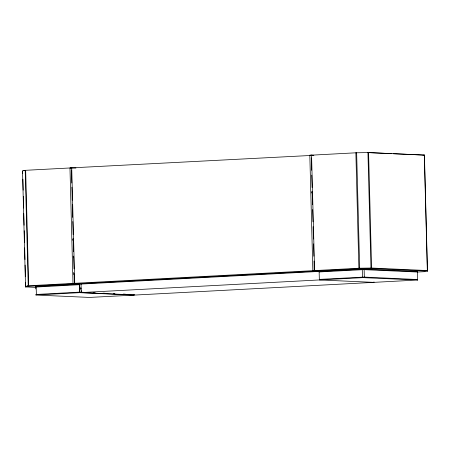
<?xml version="1.0" encoding="UTF-8"?>
<svg xmlns="http://www.w3.org/2000/svg" width="450" height="450" viewBox="0 0 450 450"><rect width="100%" height="100%" fill="white"/><g stroke="black" fill="none" stroke-linecap="round" stroke-linejoin="round"><path stroke-width="0.67" d="M423.9 155.104L423.906 155.486L423.849 155.093L393.199 153.72M35.747 294.486L79.492 292.123L84.696 292.354M35.443 287.364L25.537 286.903L22.528 170.904L25.504 170.308L70.425 167.951M25.537 286.374L28.688 285.75L359.072 268.222L371.604 268.031L427.461 270.551M423.096 155.379L424.463 155.087L368.578 152.578L356.518 152.781M319.146 271.952L363.555 269.629L417.442 272.019L424.626 271.676L427.5 271.08L371.171 268.566L359.083 268.762L314.139 271.164L319.416 271.423M23.721 170.752L25.734 170.331M27.557 285.93L28.226 285.789M25.566 286.898L28.541 286.301L73.007 283.944L79.571 284.153M417.285 271.513L416.863 271.631M71.871 167.878L70.622 167.951M36.219 286.453L35.752 286.476L363.229 269.1L417.521 271.496L416.874 271.564M417.459 279.523L363.988 277.071L319.337 279.399L319.624 279.411M356.152 152.792L311.091 155.188L313.746 155.267M313.999 261.034L314.263 271.192L74.424 283.922L74.154 273.757M134.128 295.104L79.509 292.663L35.741 295.02L89.483 297.428L134.128 295.104L134.117 294.559L133.847 295.088M81.264 292.573L135.883 295.009L417.741 280.024L362.953 277.633L81.264 292.573L81.039 284.046L81.321 284.057M310.101 155.503L71.719 167.856L74.756 283.849M362.672 269.128L362.256 269.123L362.481 277.65M312.851 271.215L309.814 155.222L310.269 155.227M362.475 269.111L362.824 269.123M362.728 269.106L364.118 269.094L364.343 277.622M310.174 155.205L310.59 155.199M70.746 167.923L69.969 167.946L73.007 283.944M362.987 269.117L363.668 269.387M367.819 152.601L391.804 153.658M310.466 155.222L311.226 155.199M310.646 155.222L313.853 155.362M70.796 167.946L75.96 168.086M309.814 155.222L310.095 155.233M79.582 284.692L35.736 287.061M79.656 287.893L81.006 287.955M79.734 288.439L81.112 288.501M79.594 288.973L80.994 289.035M93.116 292.731L95.226 292.826M102.943 293.169L105.052 293.265M113.473 293.642L114.879 293.704M123.3 294.081L125.409 294.171M22.511 170.921L22.725 173.683M424.434 155.098L427.472 271.091M424.311 155.064L427.348 271.058M417.319 271.468L417.544 279.996M417.088 279.681L417.099 280.091M373.961 281.835L373.973 282.375L319.354 279.939L319.129 271.412M368.578 152.578L371.616 268.571M367.942 152.572L370.98 268.571M359.679 268.746L356.642 152.752L356.243 152.764L355.866 152.781L358.903 268.774M311.563 155.132L314.601 271.125M311.299 157.95L311.625 170.319M311.749 175.129L312.075 187.498M312.182 191.621L312.525 204.683M312.649 209.492L312.975 221.861M313.099 226.671L313.425 239.04M313.549 243.849L313.875 256.224M311.721 191.649L311.754 193.022M81.495 290.711L81.534 292.044M79.554 283.607L79.779 292.134M79.284 284.136L79.509 292.663M71.438 169.987L71.781 183.043M71.888 187.166L72.231 200.227M72.337 204.351L72.681 217.406M72.788 221.529L73.131 234.585M73.237 238.708L73.581 251.769M73.704 256.579L74.031 268.948M72.782 238.944L72.816 240.311M73.232 256.044L73.266 257.411M73.659 272.458L73.716 274.511M36.383 294.952L36.163 286.425L35.516 286.493L35.781 288.923M25.667 170.297L28.704 286.296M25.206 170.336L28.243 286.335M22.871 179.179L23.158 190.176M23.316 196.357L23.625 208.041M23.766 213.542L24.075 225.225M24.216 230.721L24.525 242.404M24.666 247.899L24.975 259.582M25.116 265.084L25.425 276.767M25.566 282.262L25.689 286.926"/></g></svg>
